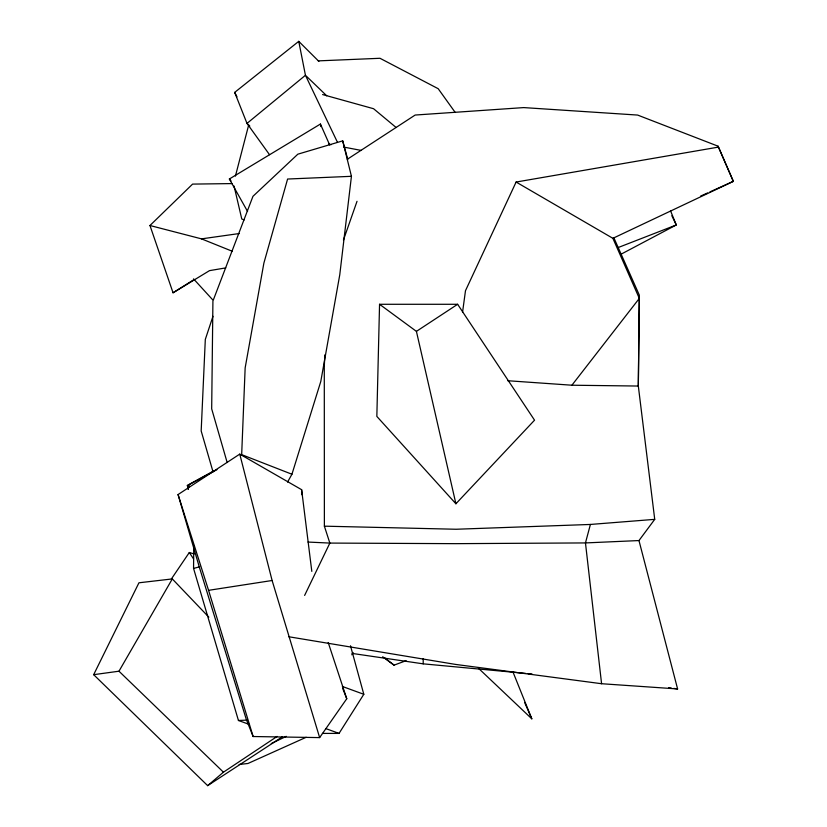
<?xml version="1.0" encoding="UTF-8"?>
<svg xmlns="http://www.w3.org/2000/svg" width="827" height="827" viewBox="0 0 827 827"><rect width="100%" height="100%" fill="white"/><g stroke="black" fill="none" stroke-linecap="round" stroke-linejoin="round"><path stroke-width="1.24" d="M525.579 673.385L423.197 663.843L423.207 658.695M249.072 724.349L238.434 720.472L193.559 568.428L193.756 545.386M462.551 312.255L465.487 290.69L516.11 182.043L612.89 238.321L639.323 298.392L638.32 386.044L654.726 519.356L638.971 540.558L585.464 542.926L455.718 543.659L329.849 543.081L308.016 542.057M379.552 304.284L376.843 416.405L455.904 503.767L534.542 420.178L457.631 304.284L379.552 304.284L416.415 331.369L455.904 503.767M324.877 354.855L324.287 366.289L324.38 526.168L329.849 543.081L304.625 595.419M227.167 462.531L211.681 408.838L212.921 301.059L252.969 196.309L297.834 154.184L342.709 140.859L351.434 176.316L339.763 274.802L320.783 381.485L291.941 474.243L287.558 482.069M235.426 176.099L248.658 125.084M654.726 519.356L590.406 524.452L585.464 542.926L601.58 683.722L677.602 688.953L638.971 540.558M212.973 316.296L205.313 339.401L201.178 430.96L213.015 471.772M343.443 240.037L357.026 201.302M282.452 736.754L207.66 785.65L93.668 674.677L138.936 582.797L172.305 578.921L208.838 617.149M93.668 674.677L118.974 671.204L172.305 578.921M322.427 733.404L339.039 733.415L363.808 694.287L350.493 645.773M351.775 654.788L353.16 652.617M171.375 578.972L189.3 552.519L194.242 553.976M311.81 571.385L301.628 489.698L239.758 454.116L178.063 494.556L199.317 567.064L246.27 719.304L253.124 736.526L319.646 737.601L346.761 698.743L328.205 642.517M507.685 380.72L571.902 385.217L639.323 298.392M225.75 267.896L209.51 270.636L173.05 292.789L149.966 225.513L192.588 184.101L232.201 183.584M207.66 785.65L223.445 772.18L277.128 736.443M269.519 154.69L246.994 123.409L234.682 92.397L298.754 41.35L318.871 61.384M416.415 331.369L457.631 304.284M347.288 159.291L415.154 115.046L523.718 107.593L637.638 115.067L718.094 146.203L733.332 181.351L612.89 238.321M173.05 292.789L193.301 280.033M247.562 211.443L229.368 178.994L320.421 124.05L329.663 144.932M188.205 489.17L187.378 485.377L213.418 471.09M188.597 484.973L189.166 487.475L188.597 484.973L216.963 469.664M620.881 254.292L676.29 224.954L670.552 210.854M271.287 743.545L286.256 736.35M700.593 196.092L707.612 192.939M709.948 191.885L733.332 181.351L718.094 146.203M306.176 737.281L247.955 763.486L239.148 764.489M617.862 247.666L676.29 224.954L671.855 215.764M382.674 656.762L394.034 665.146L406.14 660.67M193.559 568.428L199.731 566.774M516.11 182.043L718.094 147.154M178.063 494.556L208.569 590.333L272.114 580.502L319.646 737.601M149.966 225.513L201.519 238.869L239.375 233.524M318.281 60.878L379.996 58.283L438.196 88.706L455.212 112.451M351.434 176.316L287.6 179.035L263.875 263.131L245.154 367.881L241.67 454.643L291.941 474.243M238.434 720.472L247.387 720.121M590.406 524.452L456.163 529.249L324.38 526.168M571.902 385.217L638.32 386.044L639.323 295.125L613.923 237.928M528.133 673.623L531.978 673.974M601.58 683.722L455.45 664.401L288.819 636.759M668.733 687.661L671.266 688.033M673.809 688.395L677.602 688.953M352.095 653.413L423.197 663.843M328.65 144.177L331.162 144.663M343.722 147.072L361.316 150.442M322.592 94.557L373.566 108.719L396.143 127.513M342.337 686.451L363.808 694.287M325.89 728.618L339.039 733.415M244.203 219.92L241.784 219.031L234.051 186.013M201.519 238.869L232.263 251.253M384.844 658.023L394.034 665.146M478.419 668.206L531.813 718.828L513.091 672.268M249.795 126.086L246.994 123.409L305.442 75.278L298.754 41.35M326.706 95.787L305.442 75.278L337.426 142.223M118.974 671.204L223.445 772.18M193.549 278.885L212.601 299.715M229.368 178.994L231.033 180.958M189.3 552.519L193.59 558.938M234.682 92.397L236.987 96.831M524.587 702.402L531.813 718.828M342.616 688.302L346.761 698.743M208.569 590.333L253.124 736.526M342.709 140.859L347.743 159.301M239.758 454.116L272.114 580.502M187.378 485.377L188.236 489.119M320.421 124.05L320.866 126.583M301.628 489.698L301.989 494.784"/></g></svg>
